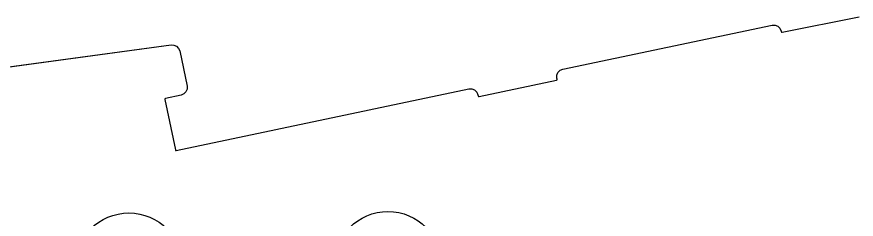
# Model space of a CAD drawing. Header units: metres. Extents: x 8738 to 9560, y -8972 to -7699.
# Drawn here: x 8930.8 to 8985.2, y -8761.9 to -8748.8 of the extents above; entities that cross this region are included whole.
import ezdxf

# ---------------------------------------------------------------- set-up
doc = ezdxf.new("R2010")
doc.units = ezdxf.units.M
for name, color, linetype in [('AI_GREENING_ALLOWED_ZONE', 4, 'Continuous'), ('AI_GREENING_LAWN', 82, 'Continuous'), ('AI_GREENING_TREES', 3, 'Continuous')]:
    doc.layers.add(name, color=color, linetype=linetype)

# ---------------------------------------------------------------- blocks, each defined once
blk = doc.blocks.new('AI_TREE')
for p, q in [((0, -0.3), (0, 0.3)), ((-0.3, 0), (0.3, 0))]:
    blk.add_line(p, q)
for radius in [1, 0.12]:
    blk.add_circle((0, 0), radius)

msp = doc.modelspace()

# ---------------------------------------------------------------- linework, layer by layer
at = {"layer": 'AI_GREENING_ALLOWED_ZONE'}
msp.add_lwpolyline([(8929.796, -8752.085), (8940.793, -8750.601), (8940.979, -8750.611), (8941.149, -8750.688), (8941.278, -8750.822), (8941.35, -8750.994), (8941.826, -8753.26), (8941.828, -8753.455), (8941.755, -8753.637), (8941.619, -8753.776), (8941.439, -8753.853), (8940.423, -8754.066), (8940.384, -8754.082), (8940.385, -8754.124), (8941.072, -8757.39), (8941.088, -8757.428), (8941.13, -8757.428), (8960.093, -8753.445), (8960.288, -8753.443), (8960.469, -8753.515), (8960.608, -8753.651), (8960.685, -8753.83), (8960.7, -8753.901), (8960.717, -8753.939), (8960.759, -8753.938), (8965.778, -8752.872), (8965.816, -8752.856), (8965.816, -8752.814), (8965.804, -8752.756), (8965.802, -8752.561), (8965.874, -8752.38), (8966.011, -8752.241), (8966.19, -8752.164), (8979.75, -8749.316), (8979.945, -8749.314), (8980.126, -8749.386), (8980.265, -8749.523), (8980.342, -8749.702), (8980.35, -8749.741), (8980.366, -8749.78), (8980.408, -8749.779), (8985.409, -8748.783)], dxfattribs=at)
at = {"layer": 'AI_GREENING_LAWN'}
msp.add_lwpolyline([(8927.929, -8752.337), (8940.793, -8750.601), (8940.979, -8750.611), (8941.149, -8750.688), (8941.278, -8750.822), (8941.35, -8750.994), (8941.826, -8753.26), (8941.828, -8753.455), (8941.755, -8753.637), (8941.619, -8753.776), (8941.439, -8753.853), (8940.423, -8754.066), (8940.384, -8754.082), (8940.385, -8754.124), (8941.072, -8757.39), (8941.088, -8757.428), (8941.13, -8757.428), (8960.093, -8753.445), (8960.288, -8753.443), (8960.469, -8753.515), (8960.608, -8753.651), (8960.685, -8753.83), (8960.7, -8753.901), (8960.717, -8753.939), (8960.759, -8753.938), (8965.778, -8752.872), (8965.816, -8752.856), (8965.816, -8752.814), (8965.804, -8752.756), (8965.802, -8752.561), (8965.874, -8752.38), (8966.011, -8752.241), (8966.19, -8752.164), (8979.75, -8749.316), (8979.945, -8749.314), (8980.126, -8749.386), (8980.265, -8749.523), (8980.342, -8749.702), (8980.35, -8749.741), (8980.366, -8749.78), (8980.408, -8749.779), (8985.409, -8748.783)], dxfattribs=at)

# ---------------------------------------------------------------- block references
at = {"layer": 'AI_GREENING_TREES', "xscale": 3.5, "yscale": 3.5}
for p in [(8938.059, -8764.972), (8954.852, -8764.882)]:
    msp.add_blockref('AI_TREE', p, dxfattribs=at)

doc.saveas('drawing.dxf')
